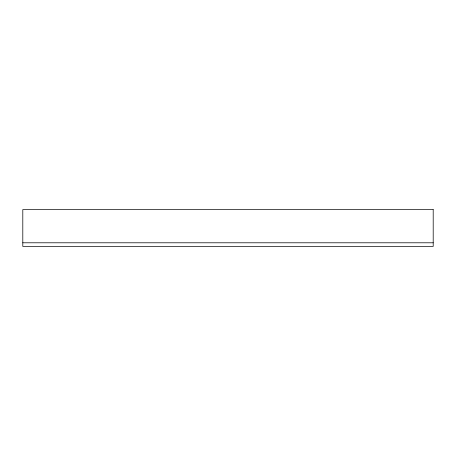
<?xml version="1.0" encoding="UTF-8"?>
<svg xmlns="http://www.w3.org/2000/svg" width="456" height="456" viewBox="0 0 456 456"><rect width="100%" height="100%" fill="white"/><g stroke="black" fill="none" stroke-linecap="round" stroke-linejoin="round"><path stroke-width="0.68" d="M22.8 242.791L433.2 242.791M433.2 209.589L22.8 209.589L22.8 246.411L433.2 246.411L433.2 209.589"/></g></svg>
